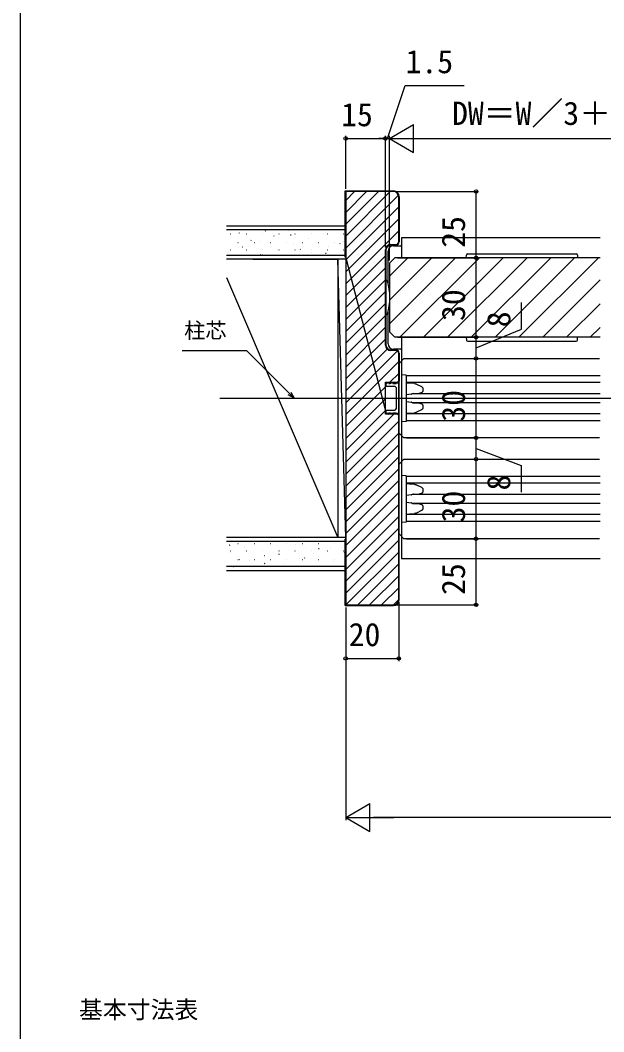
# Model space of a CAD drawing. Units: millimetres, scale not verified. Extents: x -525 to 525, y -783 to 779.
# Drawn here: x -525 to -304.9, y -393.3 to -11.6 of the extents above; entities that cross this region are included whole.
import ezdxf
from ezdxf.enums import TextEntityAlignment as Align

# ---------------------------------------------------------------- set-up
doc = ezdxf.new("R2010")
doc.units = ezdxf.units.MM
doc.header["$LTSCALE"] = 4
for name, color, linetype in [('0-2_USER1', 3, 'Continuous'), ('0-5_YKK_12', 2, 'Continuous'), ('0-6_YKK_13', 4, 'Continuous'), ('0-8_YKK_D', 6, 'Continuous'), ('0-9_YKK_ZWAK', 7, 'Continuous'), ('0-A_YSS_K', 3, 'Continuous'), ('0-B_YSS_KE', 3, 'Continuous')]:
    doc.layers.add(name, color=color, linetype=linetype)
doc.styles.add('ＭＳ ゴシック', font='')
doc.styles.get('ＭＳ ゴシック').set_extended_font_data('MS Gothic')

msp = doc.modelspace()

# ---------------------------------------------------------------- linework, layer by layer
at = {"layer": '0-5_YKK_12'}
for p, q in [((-381.25, -93.778), (-381.25, -101.278)), ((-306.3, -93.778), (-381.25, -93.778)), ((-385.75, -103.278), (-383.75, -101.278)), ((-385.75, -108.274), (-378.754, -101.278)), ((-385.75, -117.254), (-369.774, -101.278)), ((-385.75, -126.235), (-360.794, -101.278)), ((-306.3, -101.278), (-383.75, -101.278)), ((-381.814, -131.278), (-351.814, -101.278)), ((-372.833, -131.278), (-342.833, -101.278)), ((-363.853, -131.278), (-333.853, -101.278)), ((-354.873, -131.278), (-324.873, -101.278)), ((-345.893, -131.278), (-315.893, -101.278)), ((-336.912, -131.278), (-306.912, -101.278)), ((-385.75, -103.278), (-385.75, -129.278)), ((-327.932, -131.278), (-306.3, -109.647)), ((-318.952, -131.278), (-306.3, -118.627)), ((-383.75, -131.278), (-385.75, -129.278)), ((-309.972, -131.278), (-306.3, -127.607)), ((-306.3, -131.278), (-383.75, -131.278)), ((-381.25, -131.278), (-381.25, -214.778)), ((-380.25, -139.278), (-382.25, -141.278)), ((-380.25, -139.278), (-306.5, -139.278)), ((-382.25, -141.278), (-382.25, -167.278)), ((-306.3, -145.778), (-379.269, -145.778)), ((-306.3, -148.378), (-379.25, -148.378)), ((-306.3, -152.578), (-377.036, -152.578)), ((-449.75, -154.278), (79.75, -154.278)), ((-306.3, -155.978), (-377.036, -155.978)), ((-306.3, -160.178), (-379.25, -160.178)), ((-306.3, -162.778), (-379.269, -162.778)), ((-380.25, -169.278), (-382.25, -167.278)), ((-306.5, -169.278), (-380.25, -169.278)), ((-380.25, -177.278), (-382.25, -179.278)), ((-382.25, -179.278), (-382.25, -205.278)), ((-380.25, -177.278), (-306.5, -177.278)), ((-306.3, -183.778), (-379.269, -183.778)), ((-306.3, -186.378), (-379.25, -186.378)), ((-306.3, -190.578), (-377.036, -190.578)), ((-306.3, -193.978), (-377.036, -193.978)), ((-306.3, -198.178), (-379.25, -198.178)), ((-306.3, -200.778), (-379.269, -200.778)), ((-380.25, -207.278), (-382.25, -205.278)), ((-306.5, -207.278), (-380.25, -207.278)), ((-381.25, -214.778), (-306.3, -214.778))]:
    msp.add_line(p, q, dxfattribs=at)
at = {"layer": '0-6_YKK_13'}
for p, q in [((-381.25, -97.078), (-381.25, -97.11)), ((-381.25, -97.11), (-381.25, -101.278)), ((-356.75, -101.278), (-356.687, -100.248)), ((-355.752, -101.278), (-356.75, -101.278)), ((-356.188, -99.778), (-315.312, -99.778)), ((-314.813, -100.248), (-314.75, -101.278)), ((-386.77, -109.878), (-387.05, -109.878)), ((-387.05, -122.678), (-387.05, -109.878)), ((-386.25, -110.322), (-386.228, -110.54)), ((-386.228, -110.987), (-386.228, -110.54)), ((-386.228, -122.015), (-386.25, -122.234)), ((-386.228, -122.015), (-386.228, -121.57)), ((-387.05, -122.678), (-386.77, -122.678)), ((-381.25, -131.278), (-381.25, -135.446)), ((-356.75, -131.278), (-356.687, -132.309)), ((-356.188, -132.778), (-315.312, -132.778)), ((-314.813, -132.309), (-314.75, -131.278)), ((-381.25, -135.446), (-381.25, -135.478)), ((-386.95, -148.778), (-385.95, -148.278)), ((-386.95, -149.778), (-386.95, -148.778)), ((-385.95, -148.278), (-385.95, -148.778)), ((-385.95, -148.778), (-385.45, -148.778)), ((-385.45, -148.778), (-384.45, -148.278)), ((-384.45, -148.278), (-384.45, -148.778)), ((-384.45, -148.778), (-383.25, -148.778)), ((-383.25, -148.528), (-383.25, -148.778)), ((-383.25, -148.528), (-382.25, -148.528)), ((-382.25, -160.028), (-382.25, -148.528)), ((-379.25, -146.582), (-379.25, -145.883)), ((-379.25, -161.975), (-379.25, -146.582)), ((-378.12, -148.648), (-379.25, -148.578)), ((-376.293, -148.759), (-378.12, -148.648)), ((-386.95, -149.778), (-383.75, -149.778)), ((-383.25, -150.278), (-383.25, -158.278)), ((-376.623, -152.433), (-374.398, -152.394)), ((-375.505, -148.967), (-373.67, -149.903)), ((-373.088, -150.74), (-373.088, -151.376)), ((-374.398, -156.163), (-376.621, -156.124)), ((-386.95, -158.778), (-383.75, -158.778)), ((-386.95, -159.778), (-386.95, -158.778)), ((-386.95, -159.778), (-385.95, -160.278)), ((-385.95, -159.778), (-385.95, -160.278)), ((-385.95, -159.778), (-385.45, -159.778)), ((-385.45, -159.778), (-384.45, -160.278)), ((-384.45, -159.778), (-384.45, -160.278)), ((-384.45, -159.778), (-383.25, -159.778)), ((-383.25, -159.778), (-383.25, -160.028)), ((-383.25, -160.028), (-382.25, -160.028)), ((-379.25, -159.978), (-378.12, -159.909)), ((-378.12, -159.909), (-376.293, -159.798)), ((-373.67, -158.654), (-375.505, -159.59)), ((-373.088, -157.181), (-373.088, -157.817)), ((-381.25, -162.08), (-381.25, -163.078)), ((-381.25, -163.078), (-379.532, -162.973)), ((-379.25, -162.674), (-379.25, -161.975)), ((-379.25, -184.582), (-379.25, -183.883)), ((-379.25, -199.975), (-379.25, -184.582)), ((-378.12, -186.648), (-379.25, -186.578)), ((-376.293, -186.759), (-378.12, -186.648)), ((-375.505, -186.967), (-373.67, -187.903)), ((-376.623, -190.433), (-374.398, -190.394)), ((-373.088, -188.74), (-373.088, -189.376)), ((-374.398, -194.163), (-376.621, -194.124)), ((-379.25, -197.978), (-378.12, -197.909)), ((-378.12, -197.909), (-376.293, -197.798)), ((-373.67, -196.654), (-375.505, -197.59)), ((-373.088, -195.181), (-373.088, -195.817)), ((-381.25, -200.08), (-381.25, -201.078)), ((-381.25, -201.078), (-379.532, -200.973)), ((-379.25, -200.674), (-379.25, -199.975))]:
    msp.add_line(p, q, dxfattribs=at)
for points in [[(-386.25, -110.322), (-386.25, -98.778), (-386.25, -98.778)], [(-384.25, -96.778), (-384.25, -96.778), (-381.55, -96.778)], [(-386.25, -133.778), (-386.25, -133.778), (-386.25, -122.234)], [(-381.55, -135.778), (-384.25, -135.778), (-384.25, -135.778)], [(-379.532, -145.584), (-381.25, -145.478), (-381.25, -146.477), (-381.25, -148.786), (-381.25, -159.771), (-381.25, -162.08)], [(-376.293, -148.759), (-376.132, -148.775), (-375.971, -148.804), (-375.813, -148.844), (-375.657, -148.898), (-375.505, -148.967)], [(-376.613, -152.429), (-376.813, -152.493), (-377.011, -152.568), (-377.205, -152.654), (-377.395, -152.753)], [(-373.088, -151.376), (-373.1, -151.517), (-373.137, -151.652), (-373.195, -151.778), (-373.271, -151.892), (-373.36, -151.993), (-373.458, -152.081), (-373.565, -152.157), (-373.676, -152.22), (-373.792, -152.273), (-373.91, -152.315), (-374.031, -152.348), (-374.152, -152.372), (-374.275, -152.387), (-374.398, -152.394)], [(-373.67, -149.903), (-373.571, -149.958), (-373.477, -150.023), (-373.388, -150.097), (-373.306, -150.182), (-373.233, -150.277), (-373.172, -150.382), (-373.126, -150.496), (-373.097, -150.616), (-373.088, -150.74)], [(-379.25, -155.562), (-378.38, -155.668), (-377.509, -155.766)], [(-377.509, -152.79), (-378.379, -152.888), (-379.249, -152.995)], [(-377.395, -155.804), (-377.205, -155.903), (-377.011, -155.989), (-376.813, -156.064), (-376.613, -156.127)], [(-374.398, -156.163), (-374.266, -156.17), (-374.134, -156.188), (-374.003, -156.215), (-373.874, -156.253), (-373.747, -156.303), (-373.624, -156.365), (-373.507, -156.439), (-373.397, -156.528), (-373.297, -156.632), (-373.211, -156.751), (-373.145, -156.885), (-373.102, -157.03), (-373.088, -157.181)], [(-375.505, -159.59), (-375.657, -159.659), (-375.813, -159.712), (-375.971, -159.753), (-376.132, -159.782), (-376.293, -159.798)], [(-373.088, -157.817), (-373.097, -157.941), (-373.126, -158.061), (-373.172, -158.175), (-373.233, -158.28), (-373.306, -158.375), (-373.388, -158.46), (-373.477, -158.534), (-373.571, -158.599), (-373.67, -158.654)], [(-379.532, -183.584), (-381.25, -183.478), (-381.25, -184.477), (-381.25, -186.786), (-381.25, -197.771), (-381.25, -200.08)], [(-376.293, -186.759), (-376.132, -186.775), (-375.971, -186.804), (-375.813, -186.844), (-375.657, -186.898), (-375.505, -186.967)], [(-377.509, -190.79), (-378.379, -190.888), (-379.249, -190.995)], [(-376.613, -190.429), (-376.813, -190.493), (-377.011, -190.568), (-377.205, -190.654), (-377.395, -190.753)], [(-373.088, -189.376), (-373.1, -189.517), (-373.137, -189.652), (-373.195, -189.778), (-373.271, -189.892), (-373.36, -189.993), (-373.458, -190.081), (-373.565, -190.157), (-373.676, -190.22), (-373.792, -190.273), (-373.91, -190.315), (-374.031, -190.348), (-374.152, -190.372), (-374.275, -190.387), (-374.398, -190.394)], [(-373.67, -187.903), (-373.571, -187.958), (-373.477, -188.023), (-373.388, -188.097), (-373.306, -188.182), (-373.233, -188.277), (-373.172, -188.382), (-373.126, -188.496), (-373.097, -188.616), (-373.088, -188.74)], [(-379.25, -193.562), (-378.38, -193.668), (-377.509, -193.766)], [(-377.395, -193.804), (-377.205, -193.903), (-377.011, -193.989), (-376.813, -194.064), (-376.613, -194.127)], [(-374.398, -194.163), (-374.266, -194.17), (-374.134, -194.188), (-374.003, -194.215), (-373.874, -194.253), (-373.747, -194.303), (-373.624, -194.365), (-373.507, -194.439), (-373.397, -194.528), (-373.297, -194.632), (-373.211, -194.751), (-373.145, -194.885), (-373.102, -195.03), (-373.088, -195.181)], [(-375.505, -197.59), (-375.657, -197.659), (-375.813, -197.712), (-375.971, -197.753), (-376.132, -197.782), (-376.293, -197.798)], [(-373.088, -195.817), (-373.097, -195.941), (-373.126, -196.061), (-373.172, -196.175), (-373.233, -196.28), (-373.306, -196.375), (-373.388, -196.46), (-373.477, -196.534), (-373.571, -196.599), (-373.67, -196.654)]]:
    msp.add_lwpolyline(points, dxfattribs=at)
for centre, radius, start, end in [((-384.25, -98.778), 2, 90.00218, 179.99782), ((-381.55, -97.078), 0.3, 5.11015, 90), ((-356.188, -100.278), 0.5, 90, 176.5), ((-315.312, -100.278), 0.5, 3.5, 90), ((-386.77, -110.178), 0.3, 17.1558, 90), ((-406.53, -116.278), 20.98, 342.8442, 17.1558), ((-386.77, -122.378), 0.3, 270, 342.8442), ((-356.188, -132.278), 0.5, 183.5, 270), ((-315.312, -132.278), 0.5, 270, 356.5), ((-384.25, -133.778), 2, 180.00218, 269.99782), ((-381.55, -135.478), 0.3, 270, 354.88985), ((-379.55, -145.883), 0.3, 0, 86.5), ((-383.75, -150.278), 0.5, 0, 90), ((-377.542, -152.491), 0.3, 276.36916, 299.27728), ((-377.542, -156.066), 0.3, 60.72272, 83.63084), ((-383.75, -158.278), 0.5, 270, 0), ((-379.55, -162.674), 0.3, 273.5, 0), ((-379.55, -183.883), 0.3, 0, 86.5), ((-377.542, -190.491), 0.3, 276.36916, 299.27728), ((-377.542, -194.066), 0.3, 60.72272, 83.63084), ((-379.55, -200.674), 0.3, 273.5, 0)]:
    msp.add_arc(centre, radius, start, end, dxfattribs=at)
for centre, major_axis, start_param, end_param in [((-381.55, -97.075), (-0.212, 0.214), 3.9269908, 4.0161798), ((-381.55, -135.481), (0.212, 0.214), 5.4085981, 5.4977871)]:
    msp.add_ellipse(centre, major_axis=major_axis, ratio=0.991311, start_param=start_param, end_param=end_param, dxfattribs=at)
at = {"layer": '0-8_YKK_D'}
for p, q in [((-385.75, -56.278), (-376.657, -51.028)), ((-376.657, -61.528), (-376.657, -51.028)), ((-402.25, -75.278), (-402.25, -55.278)), ((-402.25, -56.278), (-387.25, -56.278)), ((-387.25, -56.278), (-389.8, -56.278)), ((-387.25, -97.278), (-387.25, -55.278)), ((-387.25, -97.278), (-387.25, -55.278)), ((-387.25, -56.278), (-385.75, -56.278)), ((-387.25, -56.278), (-385.75, -56.278)), ((-385.75, -102.278), (-385.75, -55.278)), ((-385.75, -102.278), (-385.75, -55.278)), ((-385.75, -56.278), (-383.2, -56.278)), ((-385.75, -56.278), (-376.657, -61.528)), ((-385.75, -56.278), (-367.563, -56.278)), ((-375.25, -56.278), (-241.751, -56.278)), ((-383.25, -76.278), (-352.088, -76.278)), ((-353.088, -101.278), (-353.088, -76.278)), ((-382.75, -101.278), (-352.088, -101.278)), ((-381.75, -101.278), (-352.088, -101.278)), ((-353.088, -131.278), (-353.088, -101.278)), ((-382.75, -131.278), (-352.088, -131.278)), ((-381.75, -131.278), (-352.088, -131.278)), ((-353.088, -139.278), (-353.088, -131.278)), ((-379.25, -139.278), (-352.088, -139.278)), ((-378.25, -139.278), (-352.088, -139.278)), ((-353.088, -169.278), (-353.088, -139.278)), ((-379.25, -169.278), (-352.088, -169.278)), ((-378.25, -169.278), (-352.088, -169.278)), ((-353.088, -177.278), (-353.088, -169.278)), ((-379.25, -177.278), (-352.088, -177.278)), ((-378.25, -177.278), (-352.088, -177.278)), ((-353.088, -207.278), (-353.088, -177.278)), ((-379.25, -207.278), (-352.088, -207.278)), ((-379.25, -207.278), (-352.088, -207.278)), ((-353.088, -232.278), (-353.088, -207.278)), ((-383.25, -232.278), (-352.088, -232.278)), ((-382.25, -231.278), (-382.25, -253.478)), ((-402.25, -233.278), (-402.25, -253.478)), ((-402.25, -233.278), (-402.25, -313.478)), ((-402.25, -252.478), (-382.25, -252.478)), ((-402.25, -312.478), (-393.157, -307.228)), ((-393.157, -317.728), (-393.157, -307.228)), ((-402.25, -312.478), (-393.157, -317.728)), ((-402.25, -312.478), (-384.063, -312.478)), ((21.75, -312.478), (-391.75, -312.478))]:
    msp.add_line(p, q, dxfattribs=at)
for points in [[(-386.5, -56.278), (-379.817, -36.278), (-357.544, -36.278)], [(-353.088, -135.278), (-335.977, -128.189), (-335.977, -118.099)], [(-421.652, -154.278), (-423.455, -152.475), (-439.522, -136.409), (-463.914, -136.409)], [(-422.972, -151.992), (-421.652, -154.278), (-423.939, -152.958)], [(-353.088, -173.278), (-336.022, -179.678), (-336.022, -189.769)]]:
    msp.add_lwpolyline(points, dxfattribs=at)
for centre in [(-402.25, -56.278), (-387.25, -56.278), (-387.25, -56.278), (-353.088, -76.278), (-353.088, -101.278), (-353.088, -101.278), (-353.088, -131.278), (-353.088, -131.278), (-353.088, -139.278), (-353.088, -139.278), (-353.088, -169.278), (-353.088, -169.278), (-353.088, -177.278), (-353.088, -177.278), (-353.088, -207.278), (-353.088, -207.278), (-353.088, -232.278), (-402.25, -252.478), (-382.25, -252.478)]:
    msp.add_circle(centre, 0.637, dxfattribs=at)
at = {"layer": '0-9_YKK_ZWAK'}
msp.add_line((-525, 746.7), (-525, -783.3), dxfattribs=at)
at = {"layer": '0-A_YSS_K'}
for p, q in [((-402.25, -79.653), (-398.876, -76.278)), ((-402.25, -84.143), (-394.385, -76.278)), ((-402.25, -88.633), (-389.895, -76.278)), ((-402.25, -93.123), (-385.405, -76.278)), ((-402.25, -97.613), (-382.336, -77.699)), ((-402.25, -102.104), (-382.25, -82.104)), ((-402.25, -106.594), (-382.25, -86.594)), ((-402.25, -90.778), (-447.25, -90.778)), ((-432.634, -91.198), (-432.467, -91.087)), ((-423.799, -91.066), (-423.78, -91.059)), ((-402.25, -111.084), (-382.25, -91.084)), ((-445.715, -92.269), (-445.615, -92.269)), ((-442.303, -91.937), (-442.284, -91.93)), ((-439.635, -92.269), (-439.535, -92.269)), ((-438.012, -94.758), (-437.846, -94.647)), ((-434.865, -94.985), (-434.846, -94.978)), ((-433.555, -92.269), (-433.455, -92.269)), ((-429.285, -93.009), (-429.266, -93.002)), ((-427.475, -92.269), (-427.375, -92.269)), ((-423.029, -92.676), (-422.862, -92.565)), ((-421.395, -92.269), (-421.295, -92.269)), ((-416.266, -94.081), (-416.247, -94.074)), ((-415.315, -92.269), (-415.215, -92.269)), ((-410.78, -92.138), (-410.761, -92.131)), ((-409.235, -92.269), (-409.135, -92.269)), ((-403.248, -95.152), (-403.229, -95.146)), ((-403.155, -92.269), (-403.055, -92.269)), ((-446.592, -99.137), (-446.573, -99.131)), ((-445.715, -98.249), (-445.615, -98.249)), ((-442.865, -95.499), (-442.765, -95.499)), ((-441.105, -97.195), (-441.087, -97.188)), ((-439.635, -98.249), (-439.535, -98.249)), ((-436.785, -95.499), (-436.685, -95.499)), ((-433.555, -98.249), (-433.455, -98.249)), ((-430.705, -95.499), (-430.605, -95.499)), ((-428.087, -98.266), (-428.068, -98.26)), ((-427.475, -98.249), (-427.375, -98.249)), ((-424.625, -95.499), (-424.525, -95.499)), ((-421.847, -96.057), (-421.828, -96.05)), ((-421.395, -98.249), (-421.295, -98.249)), ((-419.419, -98.122), (-419.252, -98.012)), ((-418.545, -95.499), (-418.445, -95.499)), ((-415.315, -98.249), (-415.215, -98.249)), ((-412.465, -95.499), (-412.365, -95.499)), ((-409.235, -98.249), (-409.135, -98.249)), ((-408.828, -97.128), (-408.809, -97.122)), ((-406.385, -95.499), (-406.285, -95.499)), ((-404.435, -96.04), (-404.268, -95.93)), ((-403.155, -98.249), (-403.055, -98.249)), ((-382.886, -96.21), (-382.319, -95.643)), ((-447.25, -100.278), (-402.25, -100.278)), ((-402.25, -101.778), (-447.25, -101.778)), ((-437.25, -101.778), (-405.25, -101.778)), ((-434.403, -100.204), (-434.236, -100.094)), ((-433.573, -100.209), (-433.554, -100.203)), ((-415.068, -99.338), (-415.05, -99.332)), ((-409.814, -99.6), (-409.647, -99.49)), ((-405.25, -101.778), (-405.25, -206.778)), ((-402.25, -206.778), (-405.25, -101.778)), ((-402.25, -115.574), (-387.25, -100.574)), ((-402.25, -101.778), (-402.25, -206.778)), ((-402.25, -120.064), (-387.25, -105.064)), ((-447.25, -108.778), (-405.25, -206.778)), ((-402.25, -124.554), (-387.25, -109.554)), ((-402.25, -129.044), (-387.25, -114.044)), ((-402.25, -133.534), (-387.25, -118.534)), ((-402.25, -138.025), (-387.25, -123.025)), ((-402.25, -142.515), (-387.25, -127.515)), ((-402.25, -147.005), (-387.25, -132.005)), ((-402.25, -151.495), (-386.552, -135.797)), ((-402.25, -155.985), (-382.705, -136.44)), ((-402.25, -160.475), (-382.25, -140.475)), ((-385.563, -148.278), (-382.25, -144.965)), ((-402.25, -164.965), (-387.25, -149.965)), ((-402.25, -169.455), (-387.25, -154.455)), ((-402.25, -173.946), (-387.25, -158.946)), ((-402.25, -178.436), (-384.093, -160.278)), ((-402.25, -182.926), (-382.25, -162.926)), ((-402.25, -187.416), (-382.25, -167.416)), ((-402.25, -191.906), (-382.25, -171.906)), ((-402.25, -196.396), (-382.25, -176.396)), ((-402.25, -200.886), (-382.25, -180.886)), ((-402.25, -205.377), (-382.25, -185.377)), ((-402.25, -209.867), (-382.25, -189.867)), ((-402.25, -214.357), (-382.25, -194.357)), ((-402.25, -218.847), (-382.25, -198.847)), ((-402.25, -223.337), (-382.25, -203.337)), ((-402.25, -206.778), (-447.25, -206.778)), ((-447.25, -208.278), (-402.25, -208.278)), ((-446.024, -209.759), (-445.857, -209.648)), ((-442.865, -209.119), (-442.765, -209.119)), ((-407.25, -206.778), (-437.25, -206.778)), ((-436.785, -209.119), (-436.685, -209.119)), ((-434.099, -208.352), (-434.08, -208.345)), ((-430.705, -209.119), (-430.605, -209.119)), ((-424.625, -209.119), (-424.525, -209.119)), ((-421.08, -209.423), (-421.061, -209.417)), ((-418.545, -209.119), (-418.445, -209.119)), ((-412.465, -209.119), (-412.365, -209.119)), ((-406.385, -209.119), (-406.285, -209.119)), ((-402.481, -208.519), (-402.462, -208.512)), ((-402.25, -227.827), (-382.25, -207.827)), ((-445.825, -212.504), (-445.806, -212.497)), ((-445.715, -211.869), (-445.615, -211.869)), ((-440.339, -210.561), (-440.32, -210.555)), ((-439.635, -211.869), (-439.535, -211.869)), ((-433.555, -211.869), (-433.455, -211.869)), ((-432.807, -213.576), (-432.788, -213.569)), ((-427.475, -211.869), (-427.375, -211.869)), ((-427.43, -213.123), (-427.263, -213.013)), ((-427.32, -211.633), (-427.302, -211.626)), ((-421.395, -211.869), (-421.295, -211.869)), ((-415.315, -211.869), (-415.215, -211.869)), ((-414.302, -212.705), (-414.283, -212.698)), ((-412.446, -211.041), (-412.28, -210.931)), ((-409.235, -211.869), (-409.135, -211.869)), ((-408.062, -210.495), (-408.043, -210.488)), ((-403.155, -211.869), (-403.055, -211.869)), ((-402.841, -212.519), (-402.674, -212.409)), ((-402.211, -232.278), (-382.25, -212.317)), ((-442.865, -215.099), (-442.765, -215.099)), ((-442.414, -215.205), (-442.247, -215.095)), ((-438.387, -215.552), (-438.368, -215.545)), ((-436.785, -215.099), (-436.685, -215.099)), ((-432.809, -216.683), (-432.642, -216.573)), ((-430.705, -215.099), (-430.605, -215.099)), ((-425.368, -216.624), (-425.35, -216.617)), ((-424.625, -215.099), (-424.525, -215.099)), ((-419.788, -214.648), (-419.769, -214.641)), ((-418.545, -215.099), (-418.445, -215.099)), ((-417.825, -214.601), (-417.658, -214.491)), ((-412.465, -215.099), (-412.365, -215.099)), ((-406.77, -215.72), (-406.751, -215.713)), ((-406.385, -215.099), (-406.285, -215.099)), ((-397.721, -232.278), (-382.25, -216.807)), ((-402.25, -217.778), (-447.25, -217.778)), ((-444.627, -217.762), (-444.608, -217.755)), ((-412.35, -217.696), (-412.331, -217.689)), ((-393.231, -232.278), (-382.25, -221.298)), ((-388.741, -232.278), (-382.25, -225.788)), ((-384.251, -232.278), (-382.25, -230.278))]:
    msp.add_line(p, q, dxfattribs=at)
for points in [[(-447.25, -89.278), (-402.25, -89.278), (-402.25, -101.778)], [(-447.25, -219.278), (-402.25, -219.278), (-402.25, -206.778)]]:
    msp.add_lwpolyline(points, dxfattribs=at)
at = {"layer": '0-B_YSS_KE'}
for p, q in [((-382.25, -95.278), (-382.25, -78.278)), ((-382.05, -78.278), (-382.05, -95.278)), ((-387.25, -134.278), (-387.25, -98.278)), ((-387.05, -98.278), (-387.05, -134.278)), ((-385.25, -96.278), (-383.25, -96.278)), ((-383.25, -96.478), (-385.25, -96.478)), ((-402.25, -101.078), (-402.45, -101.078)), ((-402.25, -101.278), (-387.25, -159.078)), ((-385.25, -136.078), (-383.25, -136.078)), ((-383.25, -136.278), (-385.25, -136.278)), ((-387.05, -149.478), (-387.25, -149.478)), ((-387.05, -159.078), (-387.25, -159.078)), ((-402.45, -207.478), (-402.25, -207.478)), ((-402.45, -232.478), (-402.45, -207.478)), ((-402.45, -232.478), (-384.25, -232.478))]:
    msp.add_line(p, q, dxfattribs=at)
for points in [[(-402.45, -101.078), (-402.45, -76.078), (-384.25, -76.078)], [(-384.25, -76.278), (-402.25, -76.278), (-402.25, -101.278)], [(-402.25, -101.278), (-402.25, -207.278), (-402.25, -232.278), (-384.25, -232.278)], [(-382.25, -230.278), (-382.25, -160.778), (-382.75, -160.278), (-387.25, -160.278), (-387.25, -159.278), (-387.25, -149.278), (-387.25, -148.278), (-382.75, -148.278), (-382.25, -147.778), (-382.25, -137.278)], [(-382.05, -137.278), (-382.05, -147.861), (-382.667, -148.478), (-387.05, -148.478), (-387.05, -149.478)], [(-382.05, -230.278), (-382.05, -160.696), (-382.667, -160.078), (-387.05, -160.078), (-387.05, -159.078)]]:
    msp.add_lwpolyline(points, dxfattribs=at)
for centre, radius, start, end in [((-384.25, -78.278), 2.2, 0.00001, 89.99999), ((-384.25, -78.278), 2, 0.00001, 89.99999), ((-383.25, -95.278), 1, 270.00001, 359.99999), ((-383.25, -95.278), 1.2, 270.00001, 359.99999), ((-385.25, -98.278), 2, 90.00001, 179.99999), ((-385.25, -98.278), 1.8, 90.00001, 179.99999), ((-385.25, -134.278), 2, 180.00001, 269.99999), ((-385.25, -134.278), 1.8, 180.00001, 269.99999), ((-383.25, -137.278), 1.2, 0.00001, 89.99999), ((-383.25, -137.278), 1, 0.00001, 89.99999), ((-384.25, -230.278), 2.2, 270.00001, 359.99999), ((-384.25, -230.278), 2, 270.00001, 359.99999)]:
    msp.add_arc(centre, radius, start, end, dxfattribs=at)

# ---------------------------------------------------------------- texts
at = {"layer": '0-2_USER1', "style": 'ＭＳ ゴシック'}
msp.add_text('基本寸法表', height=6.598, dxfattribs=at).set_placement((-502.827, -390.284), align=Align.BOTTOM_LEFT)
at = {"layer": '0-8_YKK_D', "style": 'ＭＳ ゴシック'}
for s, height, p in [('1.5', 8.798, (-379.658, -34.278)), ('DW＝W／3＋9', 8.798, (-362.125, -53.801)), ('15', 8.798, (-403.955, -54.278)), ('柱芯', 5.865, (-463.179, -133.391)), ('20', 8.798, (-401.114, -250.478))]:
    msp.add_text(s, height=height, dxfattribs=at).set_placement(p, align=Align.BOTTOM_LEFT)
for s, p in [('25', (-354.588, -97.506)), ('30', (-354.588, -125.142)), ('8', (-337.477, -127.508)), ('30', (-354.588, -163.142)), ('8', (-337.522, -189.088)), ('30', (-354.588, -201.142)), ('25', (-354.588, -228.506))]:
    msp.add_text(s, height=8.798, rotation=90, dxfattribs=at).set_placement(p, align=Align.BOTTOM_LEFT)

doc.saveas('drawing.dxf')
